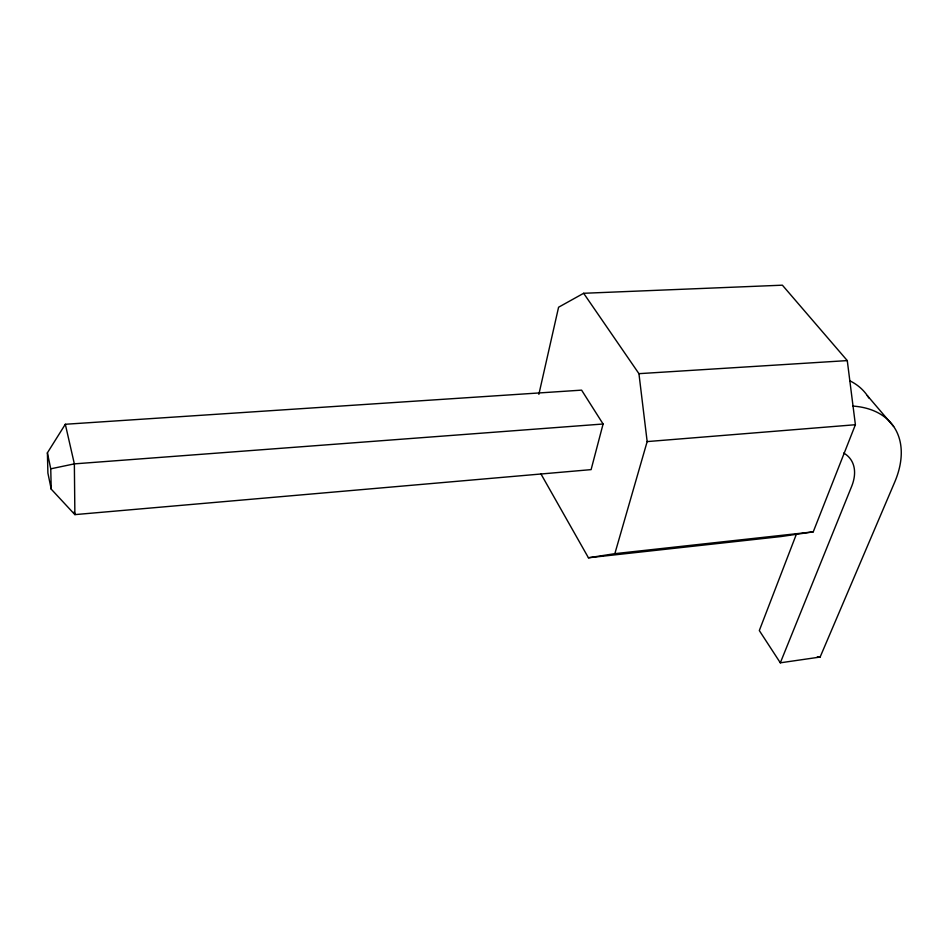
<?xml version="1.0" encoding="UTF-8"?>
<svg xmlns="http://www.w3.org/2000/svg" width="948" height="948" viewBox="0 0 948 948"><rect width="100%" height="100%" fill="white"/><g stroke="black" fill="none" stroke-linecap="round" stroke-linejoin="round"><path stroke-width="1.42" d="M538.867 394.344L558.585 307.223L583.648 293.288L782.384 285.182L847.275 360.596L855.392 424.728L813.242 531.864L780.986 536.556L588.435 557.779L540.881 473.81M603.094 424.005L591.102 469.627L74.88 514.622L51.228 489.144L47.898 473.099L47.4 452.836L65.317 424.266L581.598 390.138L603.094 424.005L74.359 463.868L50.754 468.822L51.228 489.144M588.435 557.779L614.849 553.668L647.164 441.59L638.94 373.666L583.648 293.288M796.261 534.506L759.312 630.562L780.322 662.818L820.127 657.047L894.675 482.2A106.259 65.732 -35.4 0 0 852.987 406.088M780.322 662.818L851.636 486.431A53.076 32.801 -35.4 0 0 843.696 453.049M614.849 553.668L813.242 531.864M647.164 441.59L855.392 424.728M638.94 373.666L847.275 360.596M817.271 656.964L820.127 657.047M867.29 395.565L893.656 426.481M65.317 424.266L74.359 463.868L74.88 514.622L74.252 511.766M47.4 452.836L50.754 468.822M849.728 380.764A103.794 66.111 -35.8 0 1 868.854 398.006"/></g></svg>
